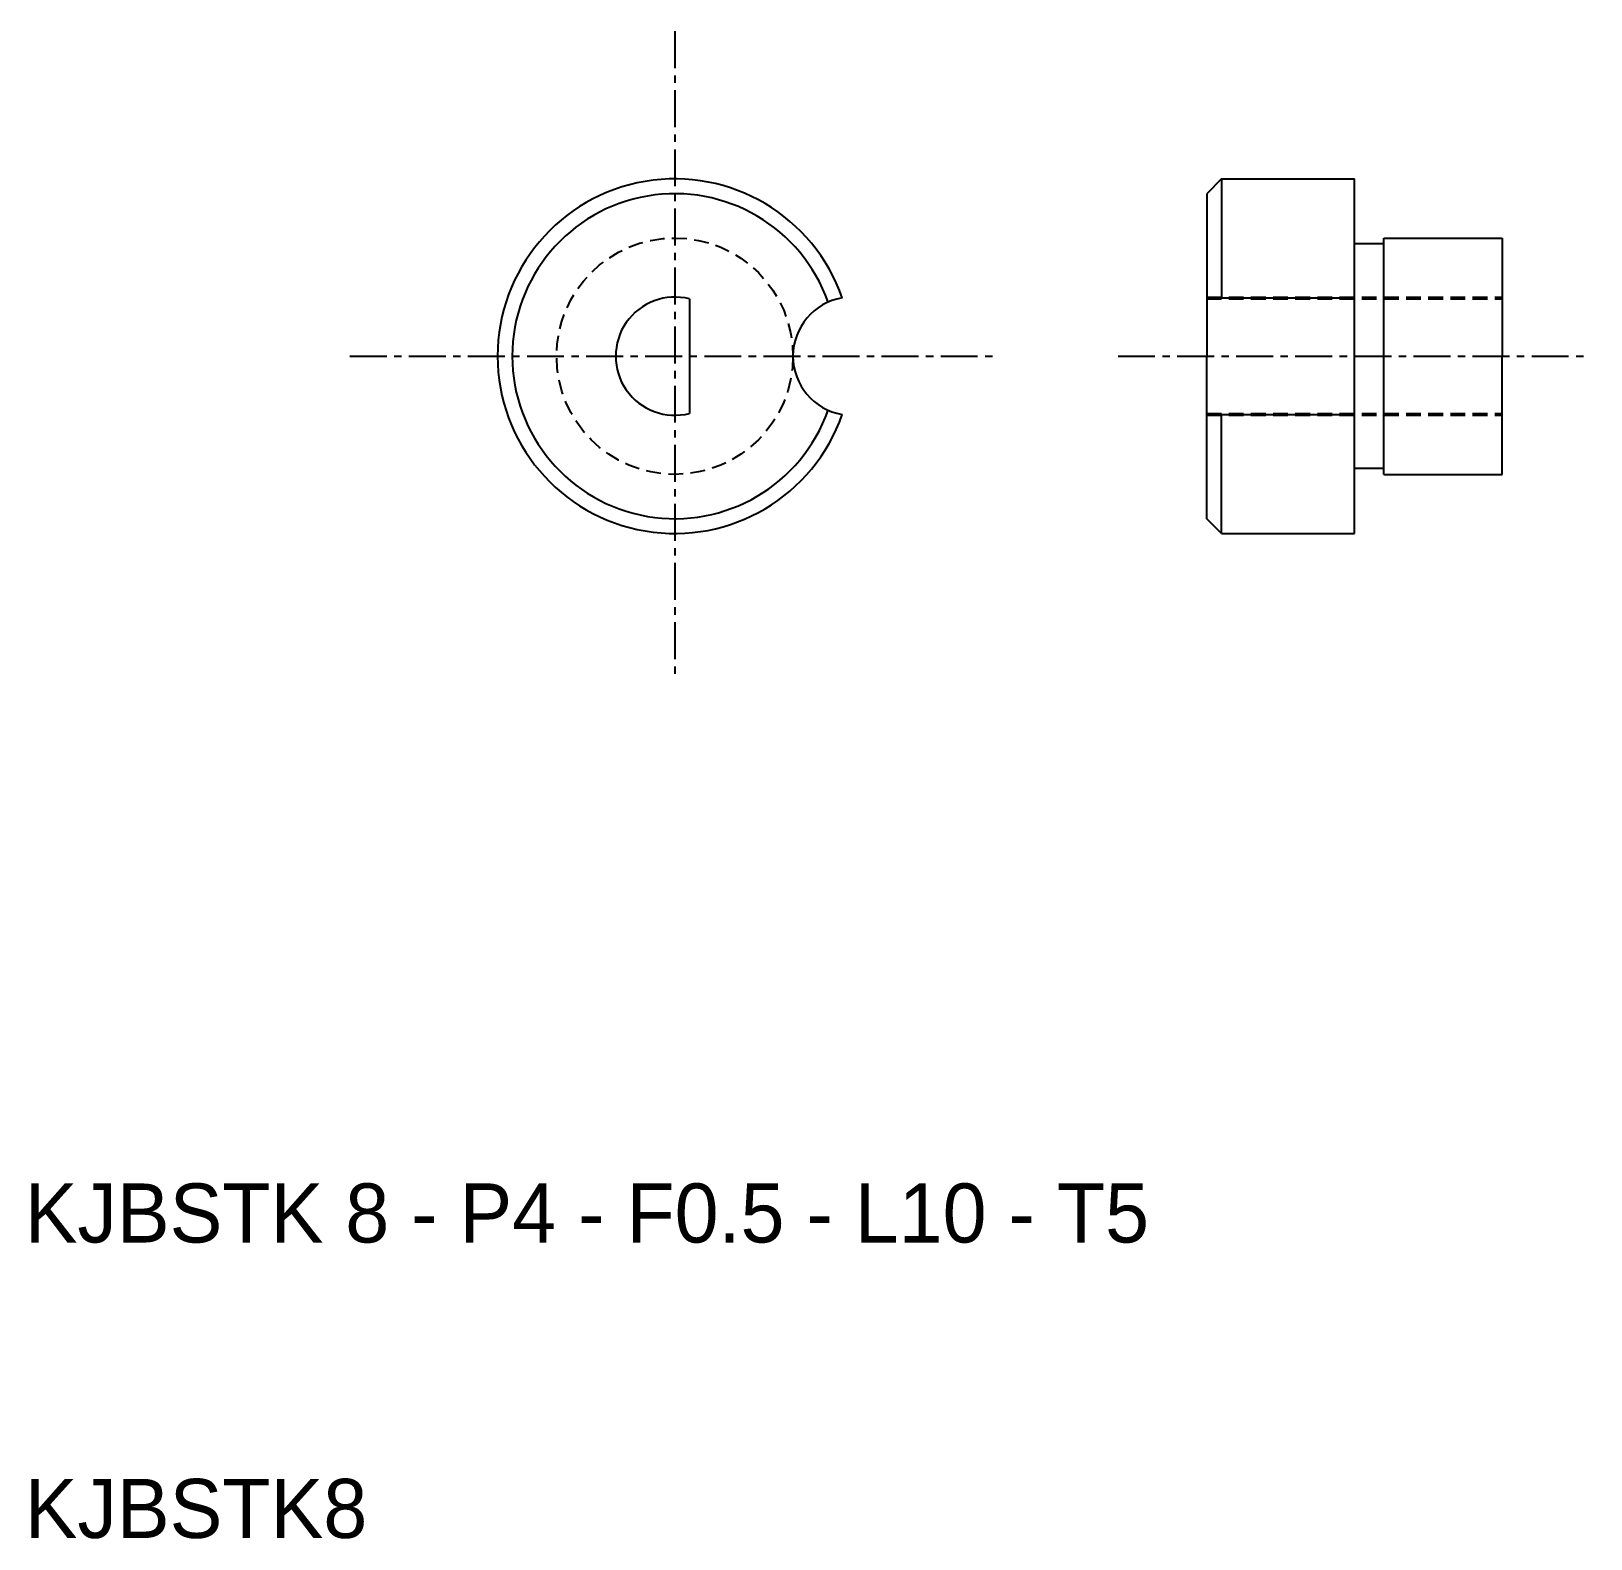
# Model space of a CAD drawing. Extents: x 10.2 to 63, y 10 to 61.
import ezdxf

# ---------------------------------------------------------------- set-up
doc = ezdxf.new("R2010")
doc.units = 0
doc.linetypes.add('CENTER', pattern=[2, 1.25, -0.25, 0.25, -0.25])
doc.linetypes.add('DASHED', pattern=[0.75, 0.5, -0.25])
doc.layers.get('0').update_dxf_attribs({"linetype": 'CONTINUOUS'})
doc.layers.add('CENTER', color=1, linetype='CENTER')

msp = doc.modelspace()

# ---------------------------------------------------------------- linework, layer by layer
for p, q in [((50.5, 56), (50, 55.5)), ((50.5, 56), (50.5, 51.972)), ((50.5, 56), (55, 56)), ((55, 44), (55, 56)), ((50, 55.5), (50, 50)), ((56, 54), (60, 54)), ((56, 46), (56, 54)), ((60, 54), (60, 50)), ((50, 51.972), (55, 51.972)), ((50, 44.5), (50, 50)), ((60, 46), (60, 50)), ((50, 48.028), (55, 48.028)), ((50.5, 44), (50.5, 48.028)), ((56, 46), (60, 46)), ((50.5, 44), (50, 44.5)), ((50.5, 44), (55, 44))]:
    msp.add_line(p, q)
at = {"color": 7, "linetype": 'CONTINUOUS'}
for p, q in [((56, 53.8), (55, 53.8)), ((32.5, 51.936), (32.5, 48.064)), ((56, 46.2), (55, 46.2))]:
    msp.add_line(p, q, dxfattribs=at)
at = {"color": 3, "linetype": 'DASHED'}
for p, q in [((50, 52), (60, 52)), ((50, 51.936), (60, 51.936)), ((50, 48.064), (60, 48.064)), ((50, 48), (60, 48))]:
    msp.add_line(p, q, dxfattribs=at)
msp.add_circle((32, 50), 4, dxfattribs=at)
at = {"color": 7, "linetype": 'CONTINUOUS'}
for centre, radius, start, end in [((32, 50), 6, 19.1881, 340.8119), ((32, 50), 5.5, 19.407, 340.593), ((38, 50), 2, 99.5941, 260.4059)]:
    msp.add_arc(centre, radius, start, end, dxfattribs=at)
msp.add_arc((32, 50), 2, 75.5225, 284.4775)
at = {"layer": 'CENTER'}
for p, q in [((32, 61), (32, 39)), ((21, 50), (43, 50)), ((47, 50), (63, 50))]:
    msp.add_line(p, q, dxfattribs=at)

# ---------------------------------------------------------------- texts
at = {"color": 7, "linetype": 'CONTINUOUS'}
for s, p in [('KJBSTK 8 - P4 - F0.5 - L10 - T5', (10, 20)), ('KJBSTK8', (10, 10))]:
    msp.add_text(s, height=2, dxfattribs=at).set_placement(p)

doc.saveas('drawing.dxf')
